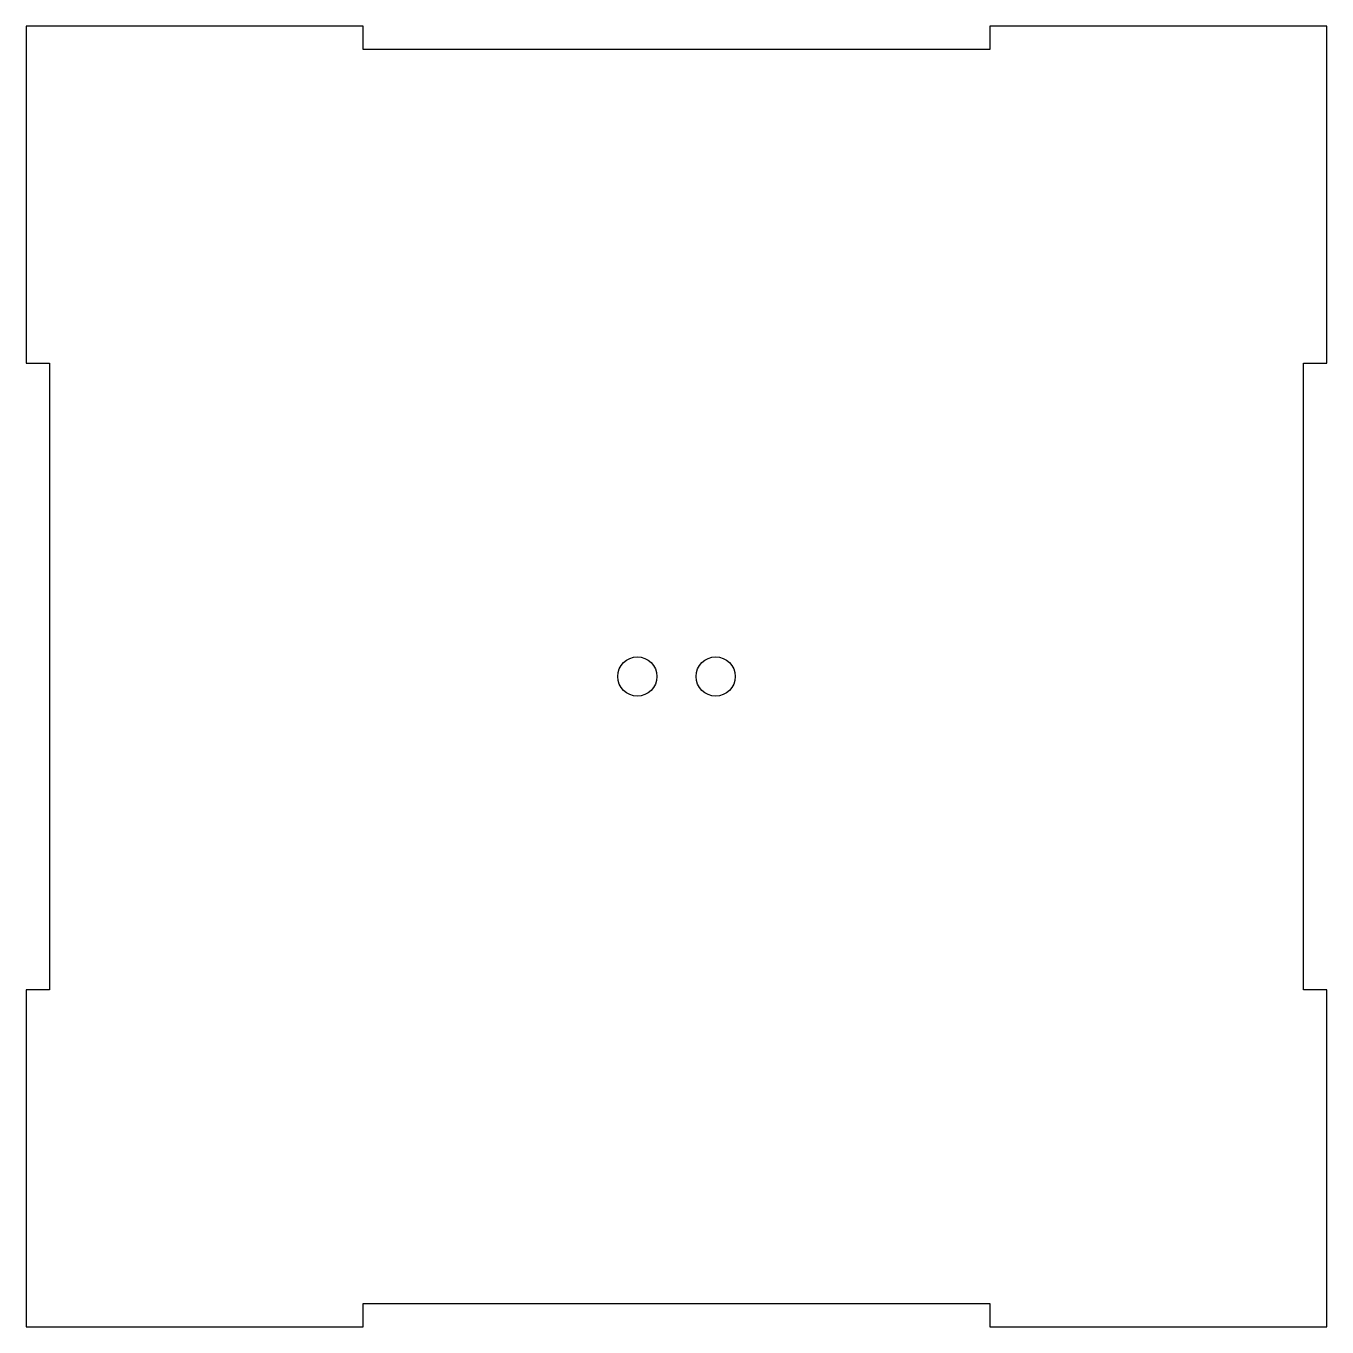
# Model space of a CAD drawing. Header units: millimetres. Extents: x 0 to 166, y 0 to 166.
import ezdxf

# ---------------------------------------------------------------- set-up
doc = ezdxf.new("R2010")
doc.units = ezdxf.units.MM

msp = doc.modelspace()

# ---------------------------------------------------------------- linework, layer by layer
msp.add_lwpolyline([(166, 43), (163, 43), (163, 123), (166, 123), (166, 166), (123, 166), (123, 163), (43, 163), (43, 166), (0, 166), (0, 123), (3, 123), (3, 43), (0, 43), (0, 0), (43, 0), (43, 3), (123, 3), (123, 0), (166, 0)], close=True)
for centre in [(78, 83), (88, 83)]:
    msp.add_circle(centre, 2.5)

doc.saveas('drawing.dxf')
